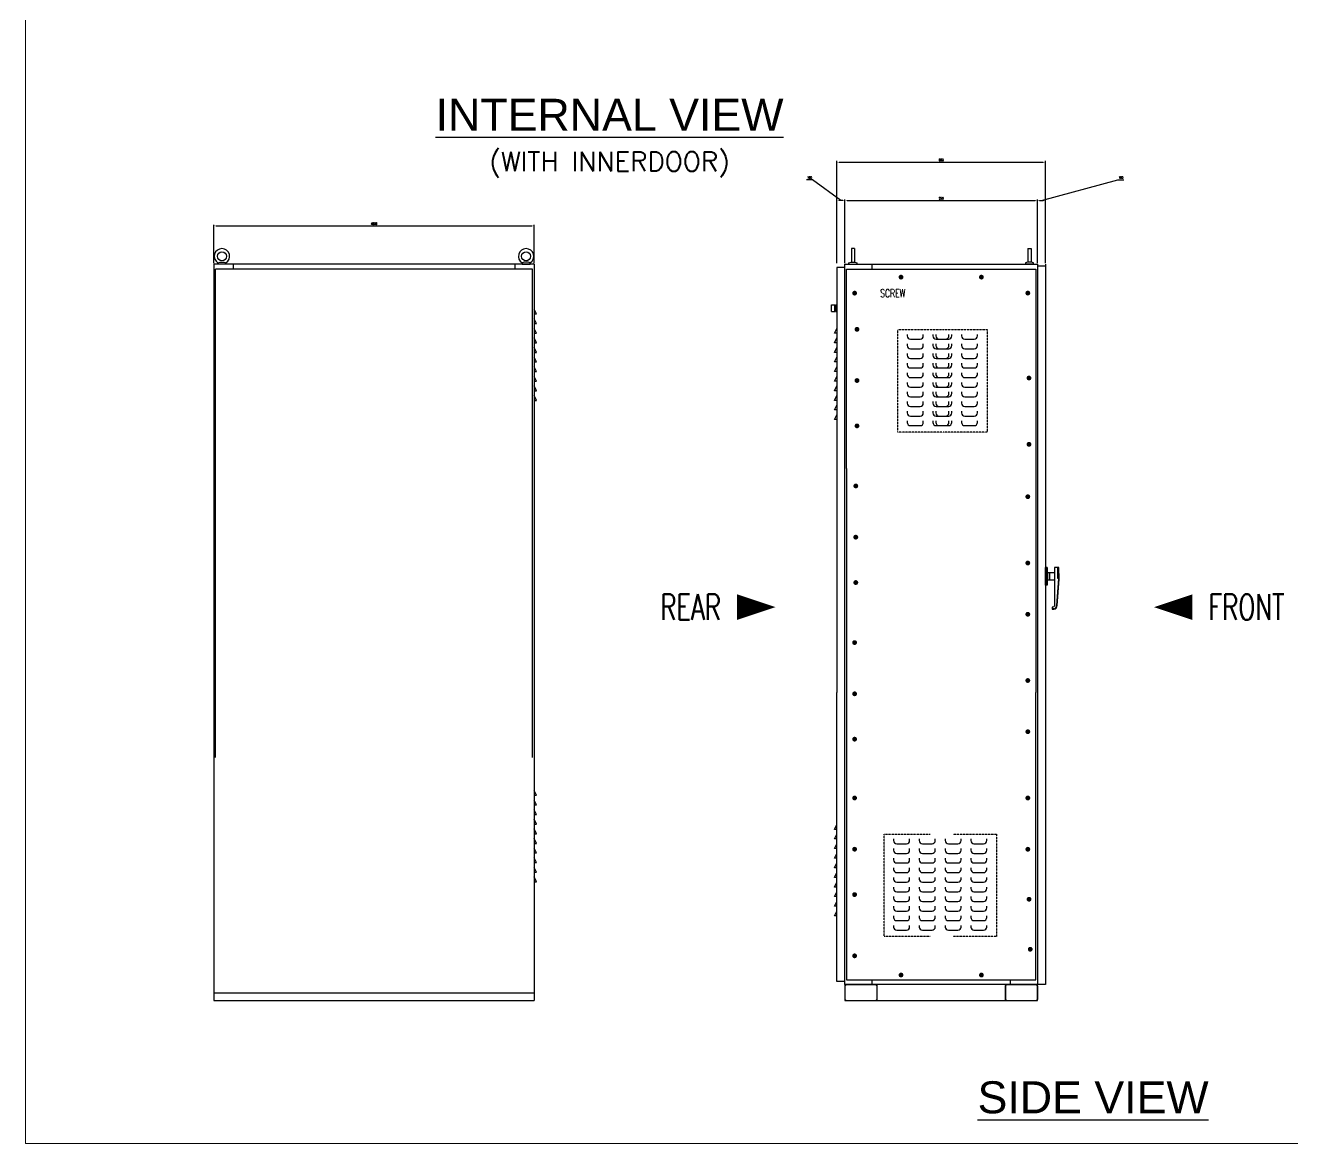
# Model space of a CAD drawing. Header units: inches. Extents: x 187 to 137830, y 99 to 66837.
# Drawn here: x 42463 to 58298, y 38060 to 52033 of the extents above; entities that cross this region are included whole.
import ezdxf
from ezdxf.enums import TextEntityAlignment as Align

# ---------------------------------------------------------------- set-up
doc = ezdxf.new("R2010")
doc.units = ezdxf.units.IN
doc.header["$MEASUREMENT"] = 0
doc.linetypes.add('HIDDEN', pattern=[0.375, 0.25, -0.125])
for name, color, linetype in [('accessory', 9, 'Continuous'), ('BUSBAR', 31, 'Continuous'), ('CHANGE', 4, 'Continuous'), ('Dim', 9, 'Continuous'), ('FRAME', 3, 'Continuous'), ('text', 2, 'Continuous')]:
    doc.layers.add(name, color=color, linetype=linetype)
doc.styles.add('SIMPLEX', font='SIMPLEX.shx', dxfattribs={"width": 0.7})
doc.styles.add('Title', font='')
doc.styles.add('VNI-HELVE-CONDENSE', font='')
doc.styles.get('Title').set_extended_font_data('VNI-Helve')
doc.styles.get('VNI-HELVE-CONDENSE').set_extended_font_data('VNI-Helve-Condense')
doc.dimstyles.new('STANDARD$0', dxfattribs={"dimscale": 2, "dimtxt": 12, "dimasz": 13, "dimexe": 10, "dimexo": 10, "dimgap": 10, "dimtad": 1, "dimdec": 0, "dimzin": 0, "dimdsep": 46, "dimtxsty": 'VNI-HELVE-CONDENSE', "dimcen": 2, "dimdle": 2, "dimclrd": 1, "dimclre": 1, "dimclrt": 2, "dimadec": 0, "dimazin": 0, "dimtfac": 1, "dimtdec": 0, "dimtofl": 0, "dimtmove": 0, "dimatfit": 3, "dimfxl": 1, "dimtolj": 1, "dimtzin": 0, "dimarcsym": 1})

# ---------------------------------------------------------------- blocks, each defined once
blk = doc.blocks.new('*D149')
at = {"layer": 'DEFPOINTS', "color": 0, "transparency": 16777216}
for p in [(55209, 49843), (55109, 49047), (55209, 49047)]:
    blk.add_point(p, dxfattribs=at)
at = {"layer": 'Dim', "color": 8, "lineweight": -2, "transparency": 16777216}
for p, q in [((55159, 49843), (56114, 50103)), ((56114, 50103), (56189, 50103)), ((55109, 49062), (55109, 49858)), ((55136, 49843), (55182, 49843)), ((55209, 49062), (55209, 49858))]:
    blk.add_line(p, q, dxfattribs=at)
at = {"layer": 'Dim', "color": 8, "transparency": 16777216}
for points in [[(55136, 49847), (55136, 49838), (55109, 49843)], [(55182, 49847), (55182, 49838), (55209, 49843)]]:
    blk.add_solid(points, dxfattribs=at)
at = {"layer": 'Dim', "color": 6, "transparency": 16777216, "insert": (56152, 50131), "char_height": 27, "attachment_point": 5, "style": 'SIMPLEX'}
blk.add_mtext('\\A1;100', dxfattribs=at)
blk = doc.blocks.new('*D150')
at = {"layer": 'DEFPOINTS', "color": 0, "transparency": 16777216}
for p in [(52604, 49843), (52604, 49047), (52704, 49047)]:
    blk.add_point(p, dxfattribs=at)
at = {"layer": 'Dim', "color": 8, "lineweight": -2, "transparency": 16777216}
for p, q in [((52299, 50103), (52224, 50103)), ((52654, 49843), (52299, 50103)), ((52604, 49062), (52604, 49858)), ((52677, 49843), (52631, 49843)), ((52704, 49062), (52704, 49858))]:
    blk.add_line(p, q, dxfattribs=at)
at = {"layer": 'Dim', "color": 8, "transparency": 16777216}
for points in [[(52631, 49847), (52631, 49838), (52604, 49843)], [(52677, 49847), (52677, 49838), (52704, 49843)]]:
    blk.add_solid(points, dxfattribs=at)
at = {"layer": 'Dim', "color": 6, "transparency": 16777216, "insert": (52262, 50131), "char_height": 27, "attachment_point": 5, "style": 'SIMPLEX'}
blk.add_mtext('\\A1;100', dxfattribs=at)
blk = doc.blocks.new('*D151')
at = {"layer": 'DEFPOINTS', "color": 0, "transparency": 16777216}
for p in [(55109, 49843), (52704, 49047), (55109, 49047)]:
    blk.add_point(p, dxfattribs=at)
at = {"layer": 'Dim', "color": 8, "lineweight": -2, "transparency": 16777216}
for p, q in [((52704, 49062), (52704, 49858)), ((52731, 49843), (55082, 49843)), ((55109, 49062), (55109, 49858))]:
    blk.add_line(p, q, dxfattribs=at)
at = {"layer": 'Dim', "color": 8, "transparency": 16777216}
for points in [[(52731, 49847), (52731, 49838), (52704, 49843)], [(55082, 49847), (55082, 49838), (55109, 49843)]]:
    blk.add_solid(points, dxfattribs=at)
at = {"layer": 'Dim', "color": 6, "transparency": 16777216, "insert": (53907, 49871), "char_height": 27, "attachment_point": 5, "style": 'SIMPLEX'}
blk.add_mtext('\\A1;550', dxfattribs=at)
blk = doc.blocks.new('*D152')
at = {"layer": 'DEFPOINTS', "color": 0, "transparency": 16777216}
for p in [(55209, 50323), (52604, 49047), (55209, 49047)]:
    blk.add_point(p, dxfattribs=at)
at = {"layer": 'Dim', "color": 8, "lineweight": -2, "transparency": 16777216}
for p, q in [((52604, 49062), (52604, 50338)), ((52631, 50323), (55182, 50323)), ((55209, 49062), (55209, 50338))]:
    blk.add_line(p, q, dxfattribs=at)
at = {"layer": 'Dim', "color": 8, "transparency": 16777216}
for points in [[(52631, 50327), (52631, 50318), (52604, 50323)], [(55182, 50327), (55182, 50318), (55209, 50323)]]:
    blk.add_solid(points, dxfattribs=at)
at = {"layer": 'Dim', "color": 6, "transparency": 16777216, "insert": (53907, 50351), "char_height": 27, "attachment_point": 5, "style": 'SIMPLEX'}
blk.add_mtext('\\A1;600', dxfattribs=at)
blk = doc.blocks.new('EYE BOLT- side')
at = {"layer": 'CHANGE', "linetype": 'Continuous'}
for p, q in [((-5, 49), (-5, 7)), ((5, 49), (-5, 49)), ((5, 49), (5, 7)), ((-12.5, 4.5), (-6.1, 7)), ((-12.5, 4.5), (-6.1, 7)), ((-12.5, 0), (-12.5, 4.5)), ((-12.5, 0), (-12.5, 4.5))]:
    blk.add_line(p, q, dxfattribs=at)
at = {"layer": 'CHANGE'}
blk.add_line((-12.5, 0), (12.5, 0), dxfattribs=at)
at = {"layer": 'CHANGE', "linetype": 'Continuous'}
blk.add_lwpolyline([(-12.5, 0), (-12.5, 4.5), (-6.1, 7), (6.1, 7), (12.5, 4.5), (12.5, 0)], dxfattribs=at)
blk = doc.blocks.new('hand 1-2')
at = {"layer": 'CHANGE', "linetype": 'Continuous'}
for p, q in [((1, 27.5), (1, -27.5)), ((5, 11.5), (27.8, 11.5)), ((12.1, 11.5), (12.1, -11.5)), ((12.3, 11.5), (12.3, -11.5)), ((37.8, 27.5), (37.8, -6.1)), ((38, 27.5), (38, -6)), ((5, -11.5), (27.8, -11.5)), ((41.2, -7.2), (34.9, -91.6)), ((37.8, -6.1), (39.8, -6.1)), ((38, -6), (39.8, -6)), ((39.8, -6.1), (43.1, -8.7)), ((26.1, -102), (21.3, -102))]:
    blk.add_line(p, q, dxfattribs=at)
blk.add_lwpolyline([(5, 27.5), (0, 27.5), (5, 27.5), (5, -27.5), (0, -27.5), (0, 27.5)], dxfattribs=at)
blk.add_lwpolyline([(43.1, -8.5), (39.8, -6), (42.3, 27.5), (27.8, 27.5), (27.8, -91.5, -0.394043), (22.8, -97), (21.3, -97), (21.3, -103), (26.2, -103, 0.385255), (36.9, -91.7), (43.1, -8.7), (42.3, 27.5)], format="xyb", dxfattribs=at)
blk.add_arc((23.1, -90.5), 11.9, 284.4159, 354.7043, dxfattribs=at)
blk = doc.blocks.new('A$C36063745')
for p, q in [((0, -10.5), (0, 10.5)), ((5, 10.5), (0, 10.5)), ((3, -10.5), (3, 10.5)), ((5, -10.5), (5, 10.5)), ((7, 6.2), (5, 6.2)), ((17, 10.5), (7, 10.5)), ((7, -10.5), (7, 10.5)), ((17, -10.5), (17, 10.5)), ((5, -10.5), (0, -10.5)), ((7, -6.2), (5, -6.2)), ((17, -10.5), (7, -10.5))]:
    blk.add_line(p, q)
blk = doc.blocks.new('A$C10016575')
at = {"layer": 'CHANGE', "linetype": 'ByBlock'}
for points in [[(0, 270), (-7.8, 270), (0, 285)], [(0, 240), (-7.8, 240), (0, 255)], [(0, 210), (-7.8, 210), (0, 225)], [(0, 180), (-7.8, 180), (0, 195)], [(0, 150), (-7.8, 150), (0, 165)], [(0, 120), (-7.8, 120), (0, 135)], [(0, 90), (-7.8, 90), (0, 105)], [(0, 60), (-7.8, 60), (0, 75)], [(0, 30), (-7.8, 30), (0, 45)], [(0, 0), (-7.8, 0), (0, 15)]]:
    blk.add_lwpolyline(points, dxfattribs=at)
blk = doc.blocks.new('*D156')
at = {"layer": 'DEFPOINTS', "color": 0, "transparency": 16777216}
for p in [(48820, 49527), (44820, 49047), (48820, 49047)]:
    blk.add_point(p, dxfattribs=at)
at = {"layer": 'Dim', "color": 8, "lineweight": -2, "transparency": 16777216}
for p, q in [((44820, 49062), (44820, 49542)), ((44847, 49527), (48793, 49527)), ((48820, 49062), (48820, 49542))]:
    blk.add_line(p, q, dxfattribs=at)
at = {"layer": 'Dim', "color": 8, "transparency": 16777216}
for points in [[(44847, 49531), (44847, 49522), (44820, 49527)], [(48793, 49531), (48793, 49522), (48820, 49527)]]:
    blk.add_solid(points, dxfattribs=at)
at = {"layer": 'Dim', "color": 6, "transparency": 16777216, "insert": (46820, 49555), "char_height": 27, "attachment_point": 5, "style": 'SIMPLEX'}
blk.add_mtext('\\A1;4000', dxfattribs=at)

msp = doc.modelspace()

# ---------------------------------------------------------------- linework, layer by layer
at = {"color": 6, "linetype": 'Continuous', "lineweight": 0}
msp.add_lwpolyline([(42463.02, 66837.09), (78142.15, 66837.09), (78142.15, 38060.36), (42463.02, 38060.36)], close=True, dxfattribs=at)
at = {"linetype": 'Continuous'}
for points in [[(51354.96, 44763.7, 320, 0, 0), (51834.96, 44763.7, 0, 0, 0)], [(57045.28, 44763.7, 320, 0, 0), (56565.28, 44763.7, 0, 0, 0)]]:
    msp.add_lwpolyline(points, format="xyseb", dxfattribs=at)
at = {"layer": 'accessory'}
for p, q in [((47447.72, 48986.95), (44839.98, 48986.95)), ((44839.98, 42886.95), (44839.98, 48986.95)), ((48799.98, 48986.95), (47447.72, 48986.95)), ((48799.98, 46495.08), (48799.98, 48986.95)), ((48799.98, 42886.95), (48799.98, 46495.08))]:
    msp.add_line(p, q, dxfattribs=at)
at = {"layer": 'CHANGE', "linetype": 'Continuous'}
for p, q in [((44870.06, 49064.95), (44895.42, 49074.95)), ((44870.06, 49064.95), (44895.42, 49074.95)), ((48769.9, 49064.95), (48744.53, 49074.95)), ((48769.9, 49064.95), (48744.53, 49074.95)), ((48769.9, 49046.95), (48769.9, 49064.95)), ((48769.9, 49046.95), (48769.9, 49064.95))]:
    msp.add_line(p, q, dxfattribs=at)
at = {"layer": 'CHANGE'}
for p, q in [((44969.9, 49046.95), (44870.06, 49046.95)), ((48670.06, 49046.95), (48769.9, 49046.95))]:
    msp.add_line(p, q, dxfattribs=at)
at = {"layer": 'CHANGE', "linetype": 'Continuous'}
for points in [[(44870.06, 49046.95), (44870.06, 49064.95), (44895.42, 49074.95), (44944.53, 49074.95), (44969.9, 49064.95), (44969.9, 49046.95)], [(48769.9, 49046.95), (48769.9, 49064.95), (48744.53, 49074.95), (48695.42, 49074.95), (48670.06, 49064.95), (48670.06, 49046.95)]]:
    msp.add_lwpolyline(points, dxfattribs=at)
at = {"layer": 'CHANGE', "linetype": 'ByBlock', "const_width": 30}
for points in [[(53389.44, 48886.95, 1), (53419.44, 48886.95, 1)], [(54394.01, 48886.95, 1), (54424.01, 48886.95, 1)], [(52809.44, 48686.95, 1), (52839.44, 48686.95, 1)], [(55004.01, 48686.95, -1), (54974.01, 48686.95, -1)], [(52839.44, 48234.94, 1), (52869.44, 48234.94, 1)], [(52839.44, 47594.94, 1), (52869.44, 47594.94, 1)], [(55018.39, 47625.91, -1), (54988.39, 47625.91, -1)], [(52839.44, 47028, 1), (52869.44, 47028, 1)], [(55018.39, 46797.9, -1), (54988.39, 46797.9, -1)], [(52824.44, 46277.94, 1), (52854.44, 46277.94, 1)], [(55003.6, 46142.95, -1), (54973.6, 46142.95, -1)], [(52824.44, 45637.94, 1), (52854.44, 45637.94, 1)], [(55003.6, 45314.95, -1), (54973.6, 45314.95, -1)], [(52824.44, 45071.01, 1), (52854.44, 45071.01, 1)], [(55003.8, 44674.95, -1), (54973.8, 44674.95, -1)], [(52809.44, 44320.94, 1), (52839.44, 44320.94, 1)], [(55003.8, 43846.95, -1), (54973.8, 43846.95, -1)], [(52809.44, 43680.94, 1), (52839.44, 43680.94, 1)], [(55004.01, 43206.95, -1), (54974.01, 43206.95, -1)], [(52809.44, 43114.01, 1), (52839.44, 43114.01, 1)], [(52809.44, 42378.95, 1), (52839.44, 42378.95, 1)], [(55004.01, 42378.95, -1), (54974.01, 42378.95, -1)], [(52809.44, 41738.95, 1), (52839.44, 41738.95, 1)], [(55004.01, 41738.95, -1), (54974.01, 41738.95, -1)], [(52809.44, 41172.01, 1), (52839.44, 41172.01, 1)], [(55019.01, 41113.95, -1), (54989.01, 41113.95, -1)], [(52809.44, 40406.95, 1), (52839.44, 40406.95, 1)], [(55034.01, 40488.95, -1), (55004.01, 40488.95, -1)], [(53389.44, 40166.95, -1), (53419.44, 40166.95, -1)], [(54394.01, 40166.95, -1), (54424.01, 40166.95, -1)]]:
    msp.add_lwpolyline(points, format="xyb", close=True, dxfattribs=at)
at = {"layer": 'CHANGE'}
msp.add_lwpolyline([(52839.35, 48685.35, 0, 80, 0), (52919.35, 48685.35, 0, 0, 0), (53085.51, 48685.35, 0, 0, 0), (53085.51, 48685.35, 0, 0, 0)], format="xyseb", dxfattribs=at)
at = {"layer": 'CHANGE', "linetype": 'HIDDEN'}
for points in [[(53938.63, 46951.64), (53363.07, 46951.64), (53363.07, 48231.64), (53938.63, 48231.64)], [(53938.63, 48231.64), (54480.33, 48231.64), (54480.33, 46951.64), (53938.63, 46951.64)], [(53767.91, 40646.95), (53192.35, 40646.95), (53192.35, 41926.95), (53767.91, 41926.95)], [(54054.42, 41926.95), (54596.12, 41926.95), (54596.12, 40646.95), (54054.42, 40646.95)]]:
    msp.add_lwpolyline(points, dxfattribs=at)
at = {"layer": 'CHANGE', "linetype": 'ByBlock', "flags": 128}
for points in [[(53483.07, 48171.64), (53483.07, 48151.64, 0.41421356), (53523.07, 48111.64), (53643.07, 48111.64, 0.41421356), (53683.07, 48151.64), (53683.07, 48171.64)], [(53803.07, 48171.64), (53803.07, 48151.64, 0.41421356), (53843.07, 48111.64), (53963.07, 48111.64, 0.41421356), (54003.07, 48151.64), (54003.07, 48171.64)], [(53840.33, 48171.64), (53840.33, 48151.64, 0.41421356), (53880.33, 48111.64), (54000.33, 48111.64, 0.41421356), (54040.33, 48151.64), (54040.33, 48171.64)], [(54160.33, 48171.64), (54160.33, 48151.64, 0.41421356), (54200.33, 48111.64), (54320.33, 48111.64, 0.41421356), (54360.33, 48151.64), (54360.33, 48171.64)], [(53483.07, 48051.64), (53483.07, 48031.64, 0.41421356), (53523.07, 47991.64), (53643.07, 47991.64, 0.41421356), (53683.07, 48031.64), (53683.07, 48051.64)], [(53803.07, 48051.64), (53803.07, 48031.64, 0.41421356), (53843.07, 47991.64), (53963.07, 47991.64, 0.41421356), (54003.07, 48031.64), (54003.07, 48051.64)], [(53840.33, 48051.64), (53840.33, 48031.64, 0.41421356), (53880.33, 47991.64), (54000.33, 47991.64, 0.41421356), (54040.33, 48031.64), (54040.33, 48051.64)], [(54160.33, 48051.64), (54160.33, 48031.64, 0.41421356), (54200.33, 47991.64), (54320.33, 47991.64, 0.41421356), (54360.33, 48031.64), (54360.33, 48051.64)], [(53483.07, 47931.64), (53483.07, 47911.64, 0.41421356), (53523.07, 47871.64), (53643.07, 47871.64, 0.41421356), (53683.07, 47911.64), (53683.07, 47931.64)], [(53803.07, 47931.64), (53803.07, 47911.64, 0.41421356), (53843.07, 47871.64), (53963.07, 47871.64, 0.41421356), (54003.07, 47911.64), (54003.07, 47931.64)], [(53840.33, 47931.64), (53840.33, 47911.64, 0.41421356), (53880.33, 47871.64), (54000.33, 47871.64, 0.41421356), (54040.33, 47911.64), (54040.33, 47931.64)], [(54160.33, 47931.64), (54160.33, 47911.64, 0.41421356), (54200.33, 47871.64), (54320.33, 47871.64, 0.41421356), (54360.33, 47911.64), (54360.33, 47931.64)], [(53483.07, 47811.64), (53483.07, 47791.64, 0.41421356), (53523.07, 47751.64), (53643.07, 47751.64, 0.41421356), (53683.07, 47791.64), (53683.07, 47811.64)], [(53483.07, 47691.64), (53483.07, 47671.64, 0.41421356), (53523.07, 47631.64), (53643.07, 47631.64, 0.41421356), (53683.07, 47671.64), (53683.07, 47691.64)], [(53803.07, 47811.64), (53803.07, 47791.64, 0.41421356), (53843.07, 47751.64), (53963.07, 47751.64, 0.41421356), (54003.07, 47791.64), (54003.07, 47811.64)], [(53803.07, 47691.64), (53803.07, 47671.64, 0.41421356), (53843.07, 47631.64), (53963.07, 47631.64, 0.41421356), (54003.07, 47671.64), (54003.07, 47691.64)], [(53840.33, 47811.64), (53840.33, 47791.64, 0.41421356), (53880.33, 47751.64), (54000.33, 47751.64, 0.41421356), (54040.33, 47791.64), (54040.33, 47811.64)], [(53840.33, 47691.64), (53840.33, 47671.64, 0.41421356), (53880.33, 47631.64), (54000.33, 47631.64, 0.41421356), (54040.33, 47671.64), (54040.33, 47691.64)], [(54160.33, 47811.64), (54160.33, 47791.64, 0.41421356), (54200.33, 47751.64), (54320.33, 47751.64, 0.41421356), (54360.33, 47791.64), (54360.33, 47811.64)], [(54160.33, 47691.64), (54160.33, 47671.64, 0.41421356), (54200.33, 47631.64), (54320.33, 47631.64, 0.41421356), (54360.33, 47671.64), (54360.33, 47691.64)], [(53483.07, 47571.64), (53483.07, 47551.64, 0.41421356), (53523.07, 47511.64), (53643.07, 47511.64, 0.41421356), (53683.07, 47551.64), (53683.07, 47571.64)], [(53803.07, 47571.64), (53803.07, 47551.64, 0.41421356), (53843.07, 47511.64), (53963.07, 47511.64, 0.41421356), (54003.07, 47551.64), (54003.07, 47571.64)], [(53840.33, 47571.64), (53840.33, 47551.64, 0.41421356), (53880.33, 47511.64), (54000.33, 47511.64, 0.41421356), (54040.33, 47551.64), (54040.33, 47571.64)], [(54160.33, 47571.64), (54160.33, 47551.64, 0.41421356), (54200.33, 47511.64), (54320.33, 47511.64, 0.41421356), (54360.33, 47551.64), (54360.33, 47571.64)], [(53483.07, 47451.64), (53483.07, 47431.64, 0.41421356), (53523.07, 47391.64), (53643.07, 47391.64, 0.41421356), (53683.07, 47431.64), (53683.07, 47451.64)], [(53803.07, 47451.64), (53803.07, 47431.64, 0.41421356), (53843.07, 47391.64), (53963.07, 47391.64, 0.41421356), (54003.07, 47431.64), (54003.07, 47451.64)], [(53840.33, 47451.64), (53840.33, 47431.64, 0.41421356), (53880.33, 47391.64), (54000.33, 47391.64, 0.41421356), (54040.33, 47431.64), (54040.33, 47451.64)], [(54160.33, 47451.64), (54160.33, 47431.64, 0.41421356), (54200.33, 47391.64), (54320.33, 47391.64, 0.41421356), (54360.33, 47431.64), (54360.33, 47451.64)], [(53483.07, 47331.64), (53483.07, 47311.64, 0.41421356), (53523.07, 47271.64), (53643.07, 47271.64, 0.41421356), (53683.07, 47311.64), (53683.07, 47331.64)], [(53483.07, 47211.64), (53483.07, 47191.64, 0.41421356), (53523.07, 47151.64), (53643.07, 47151.64, 0.41421356), (53683.07, 47191.64), (53683.07, 47211.64)], [(53803.07, 47331.64), (53803.07, 47311.64, 0.41421356), (53843.07, 47271.64), (53963.07, 47271.64, 0.41421356), (54003.07, 47311.64), (54003.07, 47331.64)], [(53803.07, 47211.64), (53803.07, 47191.64, 0.41421356), (53843.07, 47151.64), (53963.07, 47151.64, 0.41421356), (54003.07, 47191.64), (54003.07, 47211.64)], [(53840.33, 47331.64), (53840.33, 47311.64, 0.41421356), (53880.33, 47271.64), (54000.33, 47271.64, 0.41421356), (54040.33, 47311.64), (54040.33, 47331.64)], [(53840.33, 47211.64), (53840.33, 47191.64, 0.41421356), (53880.33, 47151.64), (54000.33, 47151.64, 0.41421356), (54040.33, 47191.64), (54040.33, 47211.64)], [(54160.33, 47331.64), (54160.33, 47311.64, 0.41421356), (54200.33, 47271.64), (54320.33, 47271.64, 0.41421356), (54360.33, 47311.64), (54360.33, 47331.64)], [(54160.33, 47211.64), (54160.33, 47191.64, 0.41421356), (54200.33, 47151.64), (54320.33, 47151.64, 0.41421356), (54360.33, 47191.64), (54360.33, 47211.64)], [(53483.07, 47091.64), (53483.07, 47071.64, 0.41421356), (53523.07, 47031.64), (53643.07, 47031.64, 0.41421356), (53683.07, 47071.64), (53683.07, 47091.64)], [(53803.07, 47091.64), (53803.07, 47071.64, 0.41421356), (53843.07, 47031.64), (53963.07, 47031.64, 0.41421356), (54003.07, 47071.64), (54003.07, 47091.64)], [(53840.33, 47091.64), (53840.33, 47071.64, 0.41421356), (53880.33, 47031.64), (54000.33, 47031.64, 0.41421356), (54040.33, 47071.64), (54040.33, 47091.64)], [(54160.33, 47091.64), (54160.33, 47071.64, 0.41421356), (54200.33, 47031.64), (54320.33, 47031.64, 0.41421356), (54360.33, 47071.64), (54360.33, 47091.64)], [(53312.35, 41866.95), (53312.35, 41846.95, 0.41421356), (53352.35, 41806.95), (53472.35, 41806.95, 0.41421356), (53512.35, 41846.95), (53512.35, 41866.95)], [(53632.35, 41866.95), (53632.35, 41846.95, 0.41421356), (53672.35, 41806.95), (53792.35, 41806.95, 0.41421356), (53832.35, 41846.95), (53832.35, 41866.95)], [(53956.12, 41866.95), (53956.12, 41846.95, 0.41421356), (53996.12, 41806.95), (54116.12, 41806.95, 0.41421356), (54156.12, 41846.95), (54156.12, 41866.95)], [(54276.12, 41866.95), (54276.12, 41846.95, 0.41421356), (54316.12, 41806.95), (54436.12, 41806.95, 0.41421356), (54476.12, 41846.95), (54476.12, 41866.95)], [(53312.35, 41746.95), (53312.35, 41726.95, 0.41421356), (53352.35, 41686.95), (53472.35, 41686.95, 0.41421356), (53512.35, 41726.95), (53512.35, 41746.95)], [(53632.35, 41746.95), (53632.35, 41726.95, 0.41421356), (53672.35, 41686.95), (53792.35, 41686.95, 0.41421356), (53832.35, 41726.95), (53832.35, 41746.95)], [(53956.12, 41746.95), (53956.12, 41726.95, 0.41421356), (53996.12, 41686.95), (54116.12, 41686.95, 0.41421356), (54156.12, 41726.95), (54156.12, 41746.95)], [(54276.12, 41746.95), (54276.12, 41726.95, 0.41421356), (54316.12, 41686.95), (54436.12, 41686.95, 0.41421356), (54476.12, 41726.95), (54476.12, 41746.95)], [(53312.35, 41626.95), (53312.35, 41606.95, 0.41421356), (53352.35, 41566.95), (53472.35, 41566.95, 0.41421356), (53512.35, 41606.95), (53512.35, 41626.95)], [(53312.35, 41506.95), (53312.35, 41486.95, 0.41421356), (53352.35, 41446.95), (53472.35, 41446.95, 0.41421356), (53512.35, 41486.95), (53512.35, 41506.95)], [(53632.35, 41626.95), (53632.35, 41606.95, 0.41421356), (53672.35, 41566.95), (53792.35, 41566.95, 0.41421356), (53832.35, 41606.95), (53832.35, 41626.95)], [(53632.35, 41506.95), (53632.35, 41486.95, 0.41421356), (53672.35, 41446.95), (53792.35, 41446.95, 0.41421356), (53832.35, 41486.95), (53832.35, 41506.95)], [(53956.12, 41626.95), (53956.12, 41606.95, 0.41421356), (53996.12, 41566.95), (54116.12, 41566.95, 0.41421356), (54156.12, 41606.95), (54156.12, 41626.95)], [(53956.12, 41506.95), (53956.12, 41486.95, 0.41421356), (53996.12, 41446.95), (54116.12, 41446.95, 0.41421356), (54156.12, 41486.95), (54156.12, 41506.95)], [(54276.12, 41626.95), (54276.12, 41606.95, 0.41421356), (54316.12, 41566.95), (54436.12, 41566.95, 0.41421356), (54476.12, 41606.95), (54476.12, 41626.95)], [(54276.12, 41506.95), (54276.12, 41486.95, 0.41421356), (54316.12, 41446.95), (54436.12, 41446.95, 0.41421356), (54476.12, 41486.95), (54476.12, 41506.95)], [(53312.35, 41386.95), (53312.35, 41366.95, 0.41421356), (53352.35, 41326.95), (53472.35, 41326.95, 0.41421356), (53512.35, 41366.95), (53512.35, 41386.95)], [(53632.35, 41386.95), (53632.35, 41366.95, 0.41421356), (53672.35, 41326.95), (53792.35, 41326.95, 0.41421356), (53832.35, 41366.95), (53832.35, 41386.95)], [(53956.12, 41386.95), (53956.12, 41366.95, 0.41421356), (53996.12, 41326.95), (54116.12, 41326.95, 0.41421356), (54156.12, 41366.95), (54156.12, 41386.95)], [(54276.12, 41386.95), (54276.12, 41366.95, 0.41421356), (54316.12, 41326.95), (54436.12, 41326.95, 0.41421356), (54476.12, 41366.95), (54476.12, 41386.95)], [(53312.35, 41266.95), (53312.35, 41246.95, 0.41421356), (53352.35, 41206.95), (53472.35, 41206.95, 0.41421356), (53512.35, 41246.95), (53512.35, 41266.95)], [(53632.35, 41266.95), (53632.35, 41246.95, 0.41421356), (53672.35, 41206.95), (53792.35, 41206.95, 0.41421356), (53832.35, 41246.95), (53832.35, 41266.95)], [(53956.12, 41266.95), (53956.12, 41246.95, 0.41421356), (53996.12, 41206.95), (54116.12, 41206.95, 0.41421356), (54156.12, 41246.95), (54156.12, 41266.95)], [(54276.12, 41266.95), (54276.12, 41246.95, 0.41421356), (54316.12, 41206.95), (54436.12, 41206.95, 0.41421356), (54476.12, 41246.95), (54476.12, 41266.95)], [(53312.35, 41146.95), (53312.35, 41126.95, 0.41421356), (53352.35, 41086.95), (53472.35, 41086.95, 0.41421356), (53512.35, 41126.95), (53512.35, 41146.95)], [(53312.35, 41026.95), (53312.35, 41006.95, 0.41421356), (53352.35, 40966.95), (53472.35, 40966.95, 0.41421356), (53512.35, 41006.95), (53512.35, 41026.95)], [(53632.35, 41146.95), (53632.35, 41126.95, 0.41421356), (53672.35, 41086.95), (53792.35, 41086.95, 0.41421356), (53832.35, 41126.95), (53832.35, 41146.95)], [(53632.35, 41026.95), (53632.35, 41006.95, 0.41421356), (53672.35, 40966.95), (53792.35, 40966.95, 0.41421356), (53832.35, 41006.95), (53832.35, 41026.95)], [(53956.12, 41146.95), (53956.12, 41126.95, 0.41421356), (53996.12, 41086.95), (54116.12, 41086.95, 0.41421356), (54156.12, 41126.95), (54156.12, 41146.95)], [(53956.12, 41026.95), (53956.12, 41006.95, 0.41421356), (53996.12, 40966.95), (54116.12, 40966.95, 0.41421356), (54156.12, 41006.95), (54156.12, 41026.95)], [(54276.12, 41146.95), (54276.12, 41126.95, 0.41421356), (54316.12, 41086.95), (54436.12, 41086.95, 0.41421356), (54476.12, 41126.95), (54476.12, 41146.95)], [(54276.12, 41026.95), (54276.12, 41006.95, 0.41421356), (54316.12, 40966.95), (54436.12, 40966.95, 0.41421356), (54476.12, 41006.95), (54476.12, 41026.95)], [(53312.35, 40906.95), (53312.35, 40886.95, 0.41421356), (53352.35, 40846.95), (53472.35, 40846.95, 0.41421356), (53512.35, 40886.95), (53512.35, 40906.95)], [(53632.35, 40906.95), (53632.35, 40886.95, 0.41421356), (53672.35, 40846.95), (53792.35, 40846.95, 0.41421356), (53832.35, 40886.95), (53832.35, 40906.95)], [(53956.12, 40906.95), (53956.12, 40886.95, 0.41421356), (53996.12, 40846.95), (54116.12, 40846.95, 0.41421356), (54156.12, 40886.95), (54156.12, 40906.95)], [(54276.12, 40906.95), (54276.12, 40886.95, 0.41421356), (54316.12, 40846.95), (54436.12, 40846.95, 0.41421356), (54476.12, 40886.95), (54476.12, 40906.95)], [(53312.35, 40786.95), (53312.35, 40766.95, 0.41421356), (53352.35, 40726.95), (53472.35, 40726.95, 0.41421356), (53512.35, 40766.95), (53512.35, 40786.95)], [(53632.35, 40786.95), (53632.35, 40766.95, 0.41421356), (53672.35, 40726.95), (53792.35, 40726.95, 0.41421356), (53832.35, 40766.95), (53832.35, 40786.95)], [(53956.12, 40786.95), (53956.12, 40766.95, 0.41421356), (53996.12, 40726.95), (54116.12, 40726.95, 0.41421356), (54156.12, 40766.95), (54156.12, 40786.95)], [(54276.12, 40786.95), (54276.12, 40766.95, 0.41421356), (54316.12, 40726.95), (54436.12, 40726.95, 0.41421356), (54476.12, 40766.95), (54476.12, 40786.95)]]:
    msp.add_lwpolyline(points, format="xyb", dxfattribs=at)
at = {"layer": 'CHANGE', "linetype": 'Continuous'}
for centre in [(44919.98, 49146.95), (48719.98, 49146.95)]:
    msp.add_circle(centre, 56, dxfattribs=at)
for centre in [(44919.98, 49146.95), (48719.98, 49146.95)]:
    msp.add_arc(centre, 96, 301.332251, 238.667749, dxfattribs=at)
at = {"layer": 'Dim', "linetype": 'Continuous'}
for points in [[(52724.44, 48986.95), (53938.63, 48986.95)], [(52724.44, 46495.08), (52724.44, 48986.95)], [(53938.63, 48986.95), (55089.01, 48986.95), (55089.01, 43695.08)], [(52724.44, 46495.08), (52724.44, 45916.95)], [(52724.44, 45916.95), (52724.44, 40106.95)], [(55089.01, 43116.95), (55089.01, 43695.08)], [(53938.63, 40106.95), (55089.01, 40106.95), (55089.01, 43116.95)], [(52724.44, 40106.95), (53938.63, 40106.95)]]:
    msp.add_lwpolyline(points, dxfattribs=at)
at = {"layer": 'Dim', "linetype": 'Continuous', "const_width": 20}
for points in [[(53084.44, 39846.95), (52724.44, 39846.95, -0.41421356), (52704.44, 39866.95), (52704.44, 40026.95, -0.41421356), (52724.44, 40046.95), (53084.44, 40046.95, -0.41421356), (53104.44, 40026.95), (53104.44, 39866.95, -0.41421356)], [(54729.01, 39846.95), (55089.01, 39846.95, 0.41421356), (55109.01, 39866.95), (55109.01, 40026.95, 0.41421356), (55089.01, 40046.95), (54729.01, 40046.95, 0.41421356), (54709.01, 40026.95), (54709.01, 39866.95, 0.41421356)]]:
    msp.add_lwpolyline(points, format="xyb", close=True, dxfattribs=at)
at = {"layer": 'FRAME', "linetype": 'ByBlock'}
for p, q in [((44819.98, 49046.95), (44819.98, 46495.08)), ((47447.72, 49046.95), (44819.98, 49046.95)), ((45059.98, 49046.95), (45059.98, 48986.95)), ((48819.98, 49046.95), (47447.72, 49046.95)), ((48579.98, 49046.95), (48579.98, 48986.95)), ((48819.98, 49046.95), (48819.98, 46495.08)), ((48819.98, 49046.95), (48819.98, 46495.08)), ((52704.44, 43695.08), (52704.44, 49046.95)), ((52704.44, 49046.95), (53938.63, 49046.95)), ((53044.44, 48986.95), (53044.44, 49046.95)), ((53938.63, 49046.95), (55109.01, 49046.95)), ((55109.01, 49046.95), (55109.01, 43695.08)), ((55209.01, 49046.95), (55209.01, 48986.95)), ((44819.98, 46495.08), (44819.98, 39846.95)), ((48819.98, 46495.08), (48819.98, 42646.95)), ((48819.98, 46495.08), (48819.98, 39846.95)), ((52704.44, 40046.95), (52704.44, 43695.08)), ((55109.01, 43695.08), (55109.01, 40046.95)), ((53044.44, 40046.95), (53044.44, 40106.95)), ((54769.01, 40106.95), (54769.01, 40046.95)), ((44819.98, 39946.55), (48819.98, 39946.55)), ((53938.63, 40046.95), (52704.44, 40046.95)), ((55109.01, 40046.95), (53938.63, 40046.95)), ((44819.98, 39846.95), (48819.98, 39846.95))]:
    msp.add_line(p, q, dxfattribs=at)
for points in [[(52704.44, 49006.95), (52604.44, 49006.95), (52604.44, 43695.08)], [(55109.01, 49026.95), (55209.01, 49026.95), (55209.01, 43695.08)], [(52704.44, 40086.95), (52604.44, 40086.95), (52604.44, 43695.08)], [(55209.01, 43695.08), (55209.01, 40046.95), (55109.01, 40046.95)]]:
    msp.add_lwpolyline(points, dxfattribs=at)
at = {"layer": 'FRAME', "color": 7}
for points in [[(53938.63, 40046.95), (52704.44, 40046.95), (52704.44, 39846.95), (53938.63, 39846.95)], [(53938.63, 39846.95), (55109.01, 39846.95), (55109.01, 40046.95), (53938.63, 40046.95)]]:
    msp.add_lwpolyline(points, dxfattribs=at)

# ---------------------------------------------------------------- block references
at = {"yscale": 4, "zscale": 4}
for name, p, xscale in [('EYE BOLT- side', (52804.44, 49046.95), 4), ('EYE BOLT- side', (55009.01, 49046.95), -4), ('hand 1-2', (55209.01, 45149.28), 4)]:
    msp.add_blockref(name, p, dxfattribs=dict(at, xscale=xscale))
at = {"layer": 'BUSBAR', "yscale": 4, "zscale": 4}
for p, xscale in [((48819.98, 47346.95), -4), ((52604.44, 47106.95), 4), ((48819.98, 41332.56), -4), ((52604.44, 40906.95), 4)]:
    msp.add_blockref('A$C10016575', p, dxfattribs=dict(at, xscale=xscale))
at = {"layer": 'CHANGE', "xscale": -4, "yscale": 4, "zscale": 4}
msp.add_blockref('A$C36063745', (52604.44, 48499.62), dxfattribs=at)

# ---------------------------------------------------------------- texts
at = {"layer": 'text', "color": 0, "linetype": 'ByBlock', "style": 'Title'}
for s, p in [('%%UINTERNAL VIEW', (49762.61, 50914.91)), ('%%USIDE VIEW', (55804.44, 38639.62))]:
    msp.add_text(s, height=400, dxfattribs=at).set_placement(p, align=Align.MIDDLE)
at = {"layer": 'text', "style": 'SIMPLEX'}
msp.add_text('(WITH INNERDOOR)', height=240, dxfattribs=at).set_placement((49762.61, 50314.91), align=Align.MIDDLE)
at = {"layer": 'text', "style": 'SIMPLEX', "width": 0.7}
msp.add_text('SCREW', height=100, dxfattribs=at).set_placement((53301.67, 48685.07), align=Align.MIDDLE_CENTER)
msp.add_text('REAR', height=320, dxfattribs=at).set_placement((51154.96, 44763.7), align=Align.MIDDLE_RIGHT)
msp.add_text('FRONT', height=320, dxfattribs=at).set_placement((57245.28, 44763.7), align=Align.MIDDLE_LEFT)

# ---------------------------------------------------------------- dimensions: what is measured, and where the dimension line sits
at = {"layer": 'Dim'}
for base, p1, p2, text, picture, middle in [((55209.01, 50322.66), (52604.44, 49046.95), (55209.01, 49046.95), '600', '*D152', (53906.72, 50351.16)), ((55109.01, 49842.66), (52704.44, 49046.95), (55109.01, 49046.95), '550', '*D151', (53906.72, 49871.16))]:
    dim = msp.add_linear_dim(base=base, p1=p1, p2=p2, text=text, dimstyle='STANDARD$0', override={"dimscale": 1.5, "dimtxt": 18, "dimasz": 18, "dimtxsty": 'SIMPLEX', "dimclrd": 8, "dimclre": 8, "dimclrt": 6, "dimtmove": 1}, dxfattribs=at)
    dim.commit()
    dim.dimension.update_dxf_attribs({"geometry": picture, "text_midpoint": middle})
dim = msp.add_linear_dim(base=(52604.44, 49842.66), p1=(52704.44, 49046.95), p2=(52604.44, 49046.95), angle=180, dimstyle='STANDARD$0', override={"dimscale": 1.5, "dimtxt": 18, "dimasz": 18, "dimtxsty": 'SIMPLEX', "dimclrd": 8, "dimclre": 8, "dimclrt": 6, "dimtmove": 1}, dxfattribs=at)
dim.commit()
dim.dimension.update_dxf_attribs({"geometry": '*D150', "text_midpoint": (52284.44, 50102.66), "dimtype": 160})
dim = msp.add_linear_dim(base=(55209.01, 49842.66), p1=(55109.01, 49046.95), p2=(55209.01, 49046.95), dimstyle='STANDARD$0', override={"dimscale": 1.5, "dimtxt": 18, "dimasz": 18, "dimtxsty": 'SIMPLEX', "dimclrd": 8, "dimclre": 8, "dimclrt": 6, "dimtmove": 1}, dxfattribs=at)
dim.commit()
dim.dimension.update_dxf_attribs({"geometry": '*D149', "text_midpoint": (56129.01, 50102.66), "dimtype": 160})
dim = msp.add_linear_dim(base=(48819.98, 49526.95), p1=(44819.98, 49046.95), p2=(48819.98, 49046.95), dimstyle='STANDARD$0', override={"dimscale": 1.5, "dimtxt": 18, "dimasz": 18, "dimtxsty": 'SIMPLEX', "dimclrd": 8, "dimclre": 8, "dimclrt": 6, "dimtmove": 1}, dxfattribs=at)
dim.commit()
dim.dimension.update_dxf_attribs({"geometry": '*D156', "text_midpoint": (46819.98, 49555.45)})

doc.saveas('drawing.dxf')
